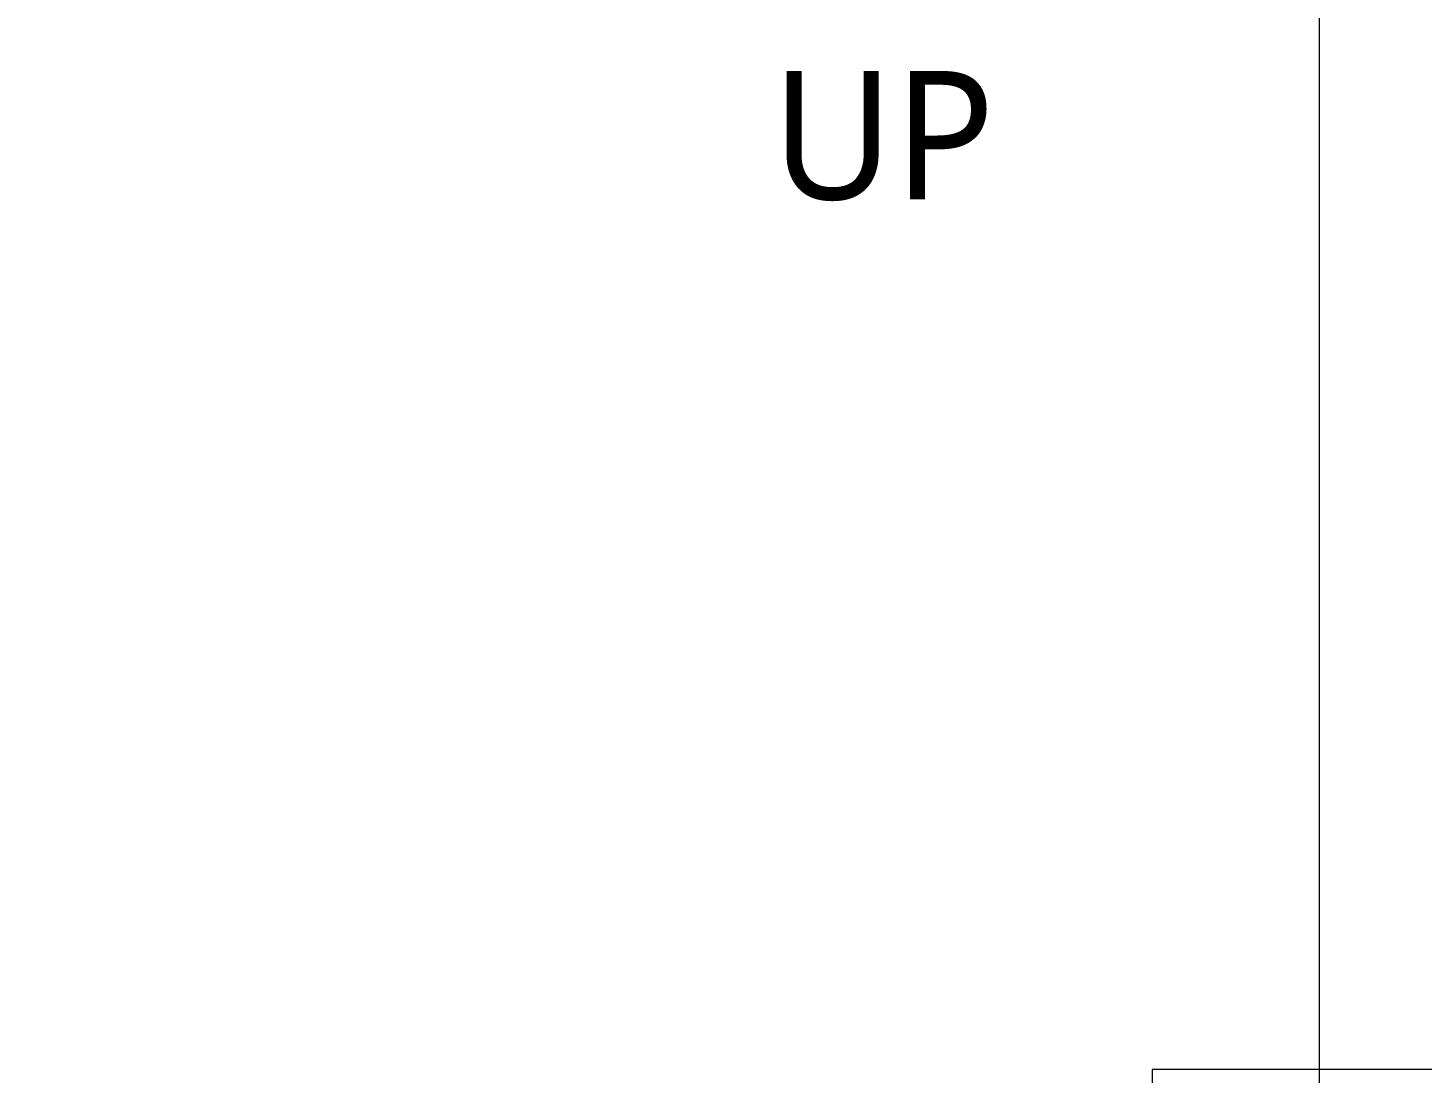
# Model space of a CAD drawing. Header units: millimetres. Extents: x 4739419 to 5837985, y 2291271 to 3446271.
# Drawn here: x 5026087 to 5031512, y 2443477 to 2447545 of the extents above; entities that cross this region are included whole.
import ezdxf
from ezdxf.enums import TextEntityAlignment as Align

# ---------------------------------------------------------------- set-up
doc = ezdxf.new("R2010")
doc.units = ezdxf.units.MM
for name, color, linetype, lineweight in [('A-XXXX-TXT2', 9, 'Continuous', 25), ('XR-평면도$0$A-CNTL', 9, 'Continuous', 15), ('XR-평면도$0$A-ELEV-LIN3', 9, 'Continuous', 18)]:
    doc.layers.add(name, color=color, linetype=linetype, lineweight=lineweight)
doc.styles.add('맑은 고딕', font='malgun.ttf')

# ---------------------------------------------------------------- blocks, each defined once
blk = doc.blocks.new('XR-평면도$0$중심선(210216)')
at = {"layer": 'XR-평면도$0$A-CNTL', "ltscale": 300}
blk.add_lwpolyline([(165000, 206000), (165000, -10000)], dxfattribs=at)

msp = doc.modelspace()

# ---------------------------------------------------------------- linework, layer by layer
at = {"layer": 'XR-평면도$0$A-ELEV-LIN3'}
msp.add_lwpolyline([(4975461.8, 2441791.2), (4976761.8, 2441791.2), (4976761.8, 2442391.2), (4986461.8, 2442391.2), (4986461.8, 2441791.2), (4987761.8, 2441791.2), (4987761.8, 2443491.2), (4986661.8, 2443491.2), (4986661.8, 2454791.2), (5027111.8, 2454791.2), (5027111.8, 2447791.2), (5031561.8, 2447791.2), (5031561.8, 2443491.2), (5030461.8, 2443491.2), (5030461.8, 2441791.2), (5031761.8, 2441791.2), (5031761.8, 2442391.2), (5041611.8, 2442391.2), (5041611.8, 2441791.2), (5041911.8, 2441791.2), (5041911.8, 2427291.2)], dxfattribs=at)
msp.add_lwpolyline([(4975461.8, 2441791.2), (4976761.8, 2441791.2), (4976761.8, 2442391.2), (4986461.8, 2442391.2), (4986461.8, 2441791.2), (4987761.8, 2441791.2), (4987761.8, 2443491.2), (4986661.8, 2443491.2), (4986661.8, 2454791.2), (5027111.8, 2454791.2), (5027111.8, 2447791.2), (5031561.8, 2447791.2), (5031561.8, 2443491.2), (5030461.8, 2443491.2), (5030461.8, 2441791.2), (5031761.8, 2441791.2), (5031761.8, 2442391.2), (5041611.8, 2442391.2), (5041611.8, 2441791.2), (5041911.8, 2441791.2), (5041911.8, 2427291.2)], dxfattribs=at)
msp.add_lwpolyline([(4975461.8, 2441791.2), (4976761.8, 2441791.2), (4976761.8, 2442391.2), (4986461.8, 2442391.2), (4986461.8, 2441791.2), (4987761.8, 2441791.2), (4987761.8, 2443491.2), (4986661.8, 2443491.2), (4986661.8, 2454791.2), (5027111.8, 2454791.2), (5027111.8, 2447791.2), (5031561.8, 2447791.2), (5031561.8, 2443491.2), (5030461.8, 2443491.2), (5030461.8, 2441791.2), (5031761.8, 2441791.2), (5031761.8, 2442391.2), (5041611.8, 2442391.2), (5041611.8, 2441791.2), (5041911.8, 2441791.2), (5041911.8, 2427291.2)], dxfattribs=at)

# ---------------------------------------------------------------- block references
at = {"layer": 'XR-평면도$0$A-CNTL'}
msp.add_blockref('XR-평면도$0$중심선(210216)', (4866111.8, 2336391.2), dxfattribs=at)

# ---------------------------------------------------------------- texts
at = {"layer": 'A-XXXX-TXT2', "ltscale": 100, "style": '맑은 고딕'}
msp.add_text('UP', height=500, dxfattribs=at).set_placement((5029415.1, 2447127.3), align=Align.MIDDLE_CENTER)

doc.saveas('drawing.dxf')
